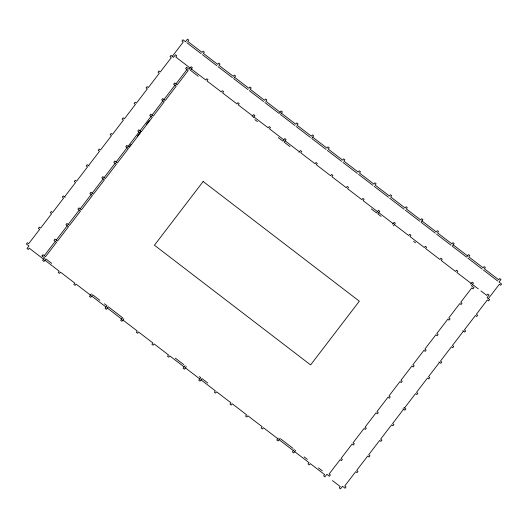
<?xml version="1.0" encoding="UTF-8"?>
<svg xmlns="http://www.w3.org/2000/svg" width="528" height="528" viewBox="0 0 528 528"><rect width="100%" height="100%" fill="white"/><g stroke="black" fill="none" stroke-linecap="round" stroke-linejoin="round"><path stroke-width="0.79" d="M64.561 196.871L75.557 182.536L74.27 181.546L75.247 180.272L76.527 181.262L87.523 166.921L86.236 165.937L87.212 164.663L89.133 166.135M88.499 165.647L99.488 151.305L98.201 150.322L99.178 149.048L100.465 150.038L111.454 135.696L110.174 134.706L111.144 133.439L112.431 134.422L123.427 120.08L122.14 119.097L123.116 117.823L124.397 118.807L135.392 104.465L134.105 103.481L135.082 102.208L136.369 103.198L147.358 88.856L146.071 87.866L147.048 86.599L148.335 87.582L159.324 73.24L158.044 72.257L159.014 70.983L160.301 71.966L171.296 57.631L170.009 56.641L170.98 55.374L173.54 57.334L175.501 54.773L176.774 55.75L175.784 57.037L190.126 68.026M172.267 56.357L183.262 42.016L181.975 41.032L182.952 39.758L185.506 41.719L187.466 39.158L188.74 40.135L187.757 41.422L202.099 52.411L203.082 51.13L204.356 52.1L203.366 53.387L217.708 64.383L218.698 63.096L219.965 64.073L218.981 65.353L233.323 76.349L234.307 75.062L235.58 76.039L234.109 77.953M42.016 255.968L42.986 254.694L45.547 256.654L56.536 242.312L53.981 240.352L54.958 239.085L57.512 241.045L68.508 226.703L65.947 224.743L66.924 223.469L69.478 225.43L80.474 211.088L77.913 209.128L78.89 207.854L81.451 209.814L92.44 195.472L89.885 193.512L90.856 192.245L93.416 194.205L104.405 179.863L101.851 177.903L102.821 176.629L105.382 178.589L116.371 164.248L113.817 162.287L114.794 161.014L117.348 162.98L128.344 148.639L125.783 146.678L126.76 145.405L129.314 147.365L140.309 133.023L137.749 131.063L138.725 129.789L141.286 131.749L152.275 117.407L149.721 115.447L150.691 114.18L153.252 116.14L164.241 101.798L161.687 99.838L162.664 98.564L165.218 100.525L176.213 86.183L173.653 84.223L174.629 82.949L177.184 84.909L188.179 70.567L185.618 68.607L186.595 67.34M44.273 255.684L55.268 241.342M56.239 240.068L67.234 225.727M68.204 224.453L79.2 210.111M80.177 208.844L91.166 194.502M92.143 193.228L103.138 178.886M104.108 177.613L115.104 163.277M116.081 162.004L127.07 147.662M128.047 146.388L139.036 132.046M140.012 130.779L151.001 116.431M151.978 115.163L162.974 100.822M163.944 99.548L174.94 85.206M175.916 83.939L186.905 69.597M128.951 147.081L130.951 144.481M137.438 136.013L140.93 131.452M146.421 124.291L149.417 120.384M91.41 293.832L89.45 296.386L90.724 297.363L92.684 294.802L99.851 300.3M252.094 116.53L253.565 114.609L254.839 115.586L253.367 117.506M279.675 112.88L281.147 110.966L282.421 111.936L280.949 113.857M123.908 318.74L121.948 321.295L120.674 320.324L122.635 317.764L108.293 306.775L106.333 309.329L105.065 308.352L107.026 305.798L104.419 303.798M298.934 152.434L300.406 150.513L301.679 151.49L300.689 152.77L315.031 163.766L316.021 162.479L317.288 163.456L316.305 164.743L330.647 175.732L331.63 174.445L332.904 175.421L331.921 176.708L346.262 187.697L347.246 186.417L348.52 187.387L347.53 188.674L361.871 199.67L362.861 198.383L364.129 199.353L363.145 200.64L377.487 211.636M312.173 137.795L313.645 135.874L312.371 134.897L311.388 136.184L297.046 125.195L298.03 123.908L296.762 122.932L295.772 124.219L281.431 113.223M185.09 365.633L183.13 368.194L184.397 369.164L186.364 366.61M392.614 224.235L394.086 222.314L395.36 223.291L393.393 225.845M421.469 221.562L422.935 219.648L421.667 218.671L420.677 219.958L406.336 208.963L407.326 207.676L406.052 206.705L405.068 207.986L390.727 196.997L391.71 195.71L390.436 194.733L389.453 196.02L375.111 185.031L376.101 183.744L374.827 182.767L373.837 184.054L359.502 173.059L360.485 171.778L359.212 170.801L358.228 172.088L343.886 161.093L344.87 159.806L343.603 158.836L342.613 160.116L328.271 149.127L329.261 147.84L327.987 146.863L327.004 148.15L312.662 137.161M278.276 438.075L276.804 439.996L278.078 440.972L280.038 438.412M294.38 449.407L292.42 451.961L293.693 452.938L295.654 450.377M452.694 245.5L454.166 243.58L452.892 242.603L451.909 243.89L437.567 232.901L438.55 231.614L437.276 230.637L436.293 231.924L421.951 220.928M467.036 256.489L468.508 254.575L469.775 255.545L468.791 256.832L483.133 267.828L484.117 266.541L485.39 267.511L484.407 268.798L498.742 279.794L499.732 278.507L501.006 279.484L499.039 282.038L501.6 283.998L500.623 285.272L499.336 284.288L488.347 298.63M470.679 284.071L472.151 282.15L473.425 283.127L471.464 285.688L474.019 287.648L473.042 288.915L471.755 287.932L460.766 302.273L462.053 303.257L461.076 304.531L459.789 303.541L448.8 317.882L450.08 318.872L449.11 320.14L447.823 319.156L436.828 333.498L438.115 334.481L437.144 335.755L435.857 334.772L424.862 349.114L426.149 350.097L425.172 351.371L423.885 350.381L412.896 364.723L414.183 365.713L413.206 366.98L411.919 365.996L400.93 380.338L402.217 381.322L401.24 382.595L399.953 381.612L388.958 395.954L390.245 396.937L389.275 398.211L387.988 397.221L376.992 411.563L378.279 412.553L377.302 413.82L376.022 412.837L365.026 427.178L366.313 428.162L365.336 429.436L364.049 428.446L353.06 442.787L354.347 443.777L353.371 445.045L352.084 444.061L341.095 458.403L342.375 459.386L341.405 460.66L340.118 459.677L329.122 474.019L330.409 475.002L329.432 476.276L326.878 474.316L324.918 476.87L323.644 475.9L324.634 474.613L310.292 463.617L309.302 464.904L308.035 463.927L309.019 462.647L294.677 451.651M403.603 409.193L392.608 423.535L393.895 424.519L392.918 425.792L391.631 424.802L380.642 439.144L381.929 440.134L380.952 441.401L379.665 440.418L368.676 454.76L369.956 455.743L368.986 457.017L367.699 456.034L356.704 470.369L357.991 471.359L357.02 472.626L355.733 471.643L344.738 485.984L346.025 486.968L345.048 488.242L342.494 486.281L340.534 488.842L339.26 487.865L340.243 486.578L332.422 480.586M404.573 407.92L415.569 393.578L416.856 394.561L417.826 393.294L416.546 392.304L427.535 377.962L428.822 378.952L429.799 377.678L428.512 376.695L439.501 362.353M463.439 331.129L452.443 345.464L453.73 346.454L452.753 347.728L451.473 346.738L440.477 361.079L441.764 362.063L440.788 363.337L438.867 361.865M234.597 77.326L248.932 88.315L249.922 87.028L251.196 88.004L250.206 89.291L264.548 100.28L265.531 99L266.805 99.97L265.822 101.257L280.163 112.253M453.176 244.867L467.518 255.856M186.78 42.695L201.122 53.684M202.396 54.661L216.737 65.65M218.005 66.627L232.346 77.623M233.62 78.593L247.962 89.588M249.229 90.565L263.571 101.554M264.845 102.531L279.187 113.52M280.46 114.497L294.802 125.492M296.069 126.463L310.411 137.458M311.685 138.428L326.027 149.424M327.301 150.401L341.642 161.39M342.91 162.367L357.251 173.356M358.525 174.332L372.867 185.328M374.134 186.298L388.476 197.294M389.75 198.271L404.092 209.26M405.365 210.236L419.707 221.225M420.974 222.202L435.316 233.198M436.59 234.168L450.932 245.164M452.206 246.14L466.547 257.129M467.815 258.106L482.156 269.095M483.43 270.072L497.772 281.061M191.4 69.003L205.742 79.992L206.725 78.705L207.999 79.682L207.016 80.969L221.357 91.964L222.341 90.677L223.615 91.648L222.625 92.935L236.966 103.93L237.956 102.643L239.224 103.62L238.24 104.9L252.582 115.896M253.856 116.873L268.191 127.862L269.181 126.575L270.455 127.552L269.465 128.839L283.807 139.828M285.08 140.804L299.422 151.8M378.761 212.612L393.096 223.601M394.37 224.578L408.712 235.567L409.695 234.28L410.969 235.257L409.985 236.544L424.327 247.54L425.311 246.253L426.584 247.223L425.594 248.51L439.936 259.505L440.926 258.218L442.193 259.195L441.21 260.476L455.552 271.471L456.535 270.184L457.809 271.161L456.826 272.448L471.167 283.437M472.435 284.414L478.302 288.908M480.909 290.908L486.776 295.403L487.766 294.122L489.034 295.093L487.073 297.653L489.634 299.614L488.657 300.887L487.37 299.897L476.381 314.239L477.668 315.229L476.692 316.496L475.405 315.513L464.409 329.855L465.696 330.838L464.726 332.112L462.805 330.64M186.549 67.3L189.156 69.3L191.116 66.739L192.383 67.716L190.423 70.27L198.251 76.27M254.833 119.645L257.44 121.638M278.269 137.603L282.83 141.101L284.79 138.547L286.064 139.517L284.104 142.078L289.971 146.573M371.296 208.91L376.51 212.909L378.47 210.349L379.744 211.325L377.784 213.88L381.044 216.381M413.569 241.316L415.529 242.814M403.94 407.438L405.86 408.903L404.884 410.177L402.97 408.705M65.195 197.36L63.274 195.888L62.304 197.162L63.591 198.145L52.595 212.487L51.308 211.504L50.332 212.771L51.619 213.761L40.63 228.103L39.343 227.113L38.366 228.386L39.653 229.37L28.664 243.712L27.377 242.728L26.4 244.002L28.961 245.962L26.994 248.516L28.268 249.493L29.258 248.206L43.593 259.202M41.963 255.928L44.57 257.928L42.61 260.489L43.883 261.459L45.844 258.905L51.711 263.399M175.309 358.136L183.784 364.637M199.399 376.603L200.699 377.599L198.739 380.16L200.013 381.137L201.973 378.576L207.841 383.071M280.691 438.913L293.08 448.404M304.128 456.878L307.388 459.373M318.437 467.841L322.351 470.844M44.867 260.172L59.209 271.168L58.225 272.455L59.492 273.425L60.482 272.144L74.824 283.133L73.834 284.42L75.108 285.397L76.091 284.11L90.433 295.099M91.707 296.076L106.049 307.072M107.323 308.042L121.664 319.037M122.932 320.014L137.273 331.003L136.29 332.29L137.564 333.267L138.547 331.98L152.889 342.969L151.899 344.256L153.173 345.233L154.163 343.946L168.498 354.941L167.515 356.222L168.788 357.199L169.772 355.912L184.114 366.907M185.387 367.877L199.729 378.873M200.996 379.85L215.338 390.839L214.355 392.126L215.629 393.103L216.612 391.816L230.954 402.805L229.97 404.092L231.238 405.068L232.228 403.781L246.569 414.777L245.579 416.064L246.853 417.034L247.837 415.747L262.178 426.743L261.195 428.03L262.469 429L263.452 427.72L277.794 438.709M279.068 439.685L293.403 450.674M203.161 181.493L154.427 245.223L310.603 364.927L359.337 301.198L203.161 181.493"/></g></svg>
